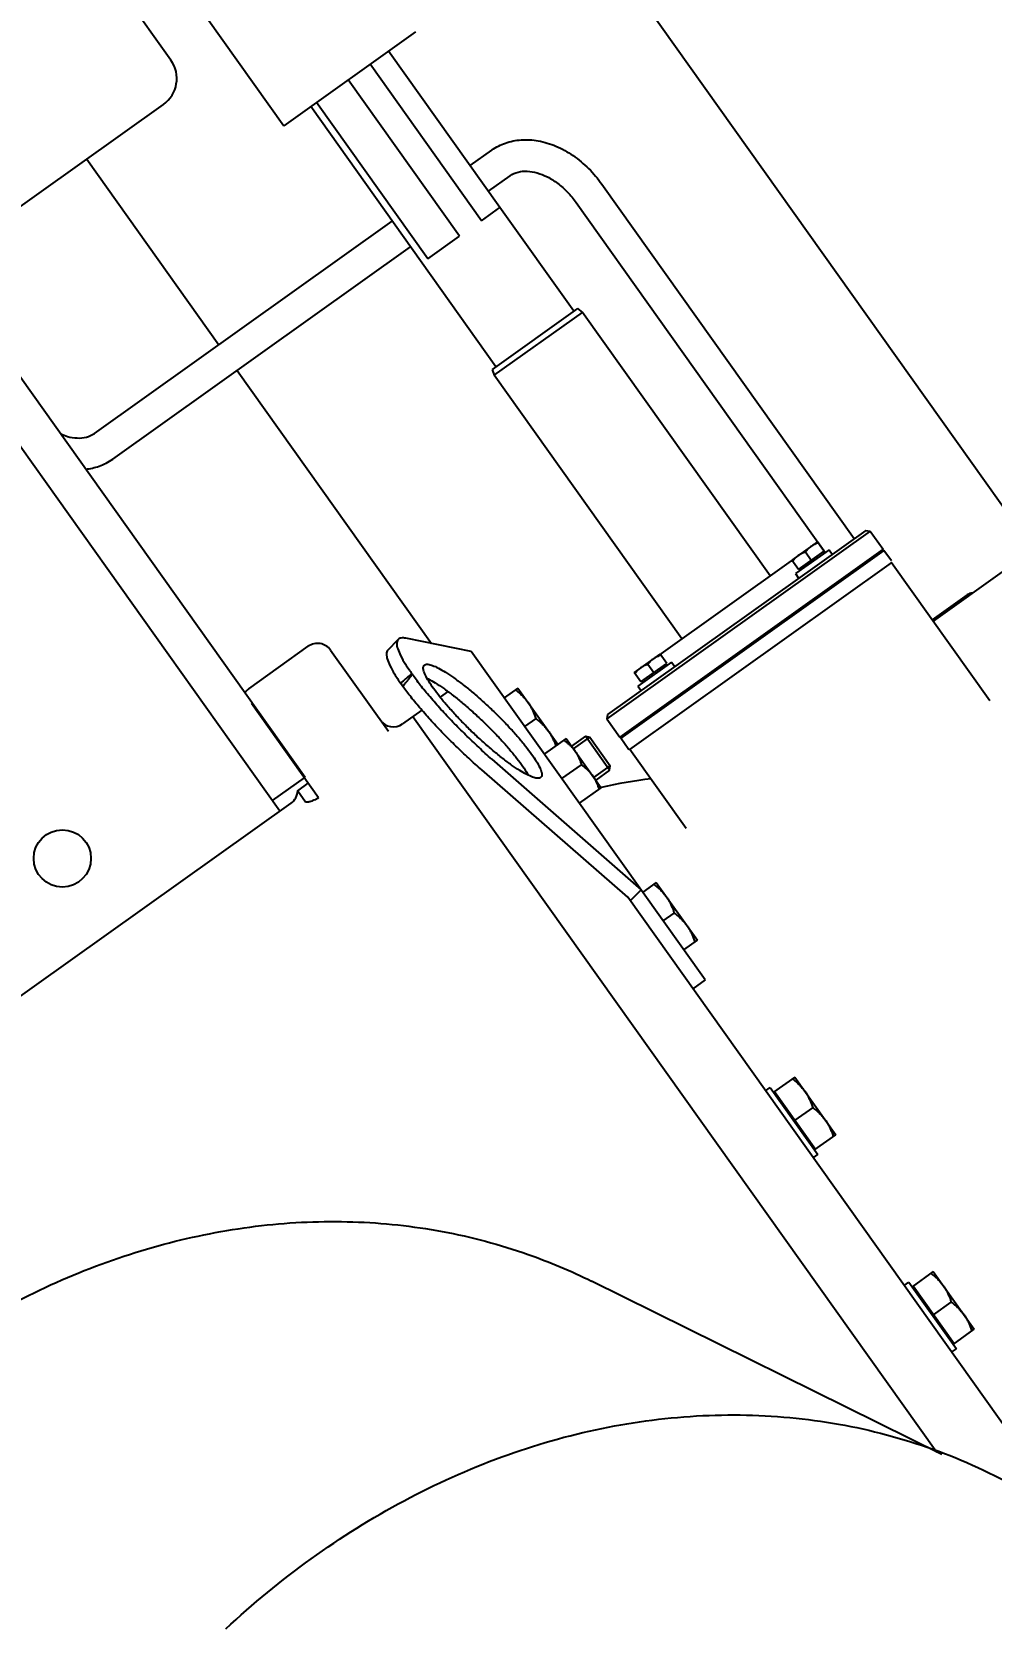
# Model space of a CAD drawing. Header units: feet. Extents: x 2321988 to 2329858, y 6722724 to 6730499.
# Drawn here: x 2326124.556 to 2326125.544, y 6726915.127 to 6726916.772 of the extents above; entities that cross this region are included whole.
import ezdxf

# ---------------------------------------------------------------- set-up
doc = ezdxf.new("R2010")
doc.units = ezdxf.units.FT
doc.header["$MEASUREMENT"] = 0
doc.header["$PDSIZE"] = 5
doc.linetypes.add('Midpoint Site Plan$0$HIDDEN', pattern=[0.375, 0.25, -0.125])
doc.layers.add('BESS Dimensions', color=3, linetype='Continuous')
doc.layers.add('C-BESS-EQUIPMENT', color=255, linetype='Continuous')
doc.styles.add('TG_DIMS', font='arial.ttf')
doc.dimstyles.new('TG-PROPOSED-ANNO', dxfattribs={"dimtxt": 0.1, "dimasz": 0.1, "dimexe": 0.05, "dimexo": 0.05, "dimgap": 0.02, "dimtad": 0, "dimtih": 1, "dimtoh": 1, "dimdsep": 46, "dimtxsty": 'TG_DIMS', "dimcen": 0, "dimclrd": 256, "dimclre": 256, "dimclrt": 256, "dimaunit": 1, "dimadec": 6, "dimazin": 2, "dimtfac": 1, "dimtofl": 0, "dimtmove": 1, "dimatfit": 3, "dimfxl": 1, "dimtolj": 1, "dimtzin": 0, "dimarcsym": 0})

# ---------------------------------------------------------------- blocks, each defined once
blk = doc.blocks.new('Midpoint Site Plan$0$141KV BREAKER')
at = {"linetype": 'Continuous'}
for p, q in [((-19.337, -19.146), (-19.337, -29.7)), ((-30.565, -31.582), (-26.305, -29.299)), ((-19.337, -29.53), (-11.116, -29.53)), ((-19.176, -30.015), (-19.176, -29.53)), ((-19.259, -29.857), (-19.426, -29.857)), ((-19.259, -29.857), (-19.259, -30.015)), ((-19.48, -30.015), (-18.048, -30.015)), ((-10.835, -30.03), (-19.176, -30.03)), ((-17.881, -30.094), (-17.881, -30.999)), ((-11.387, -30.03), (-11.387, -33.425)), ((-14.593, -30.372), (-14.593, -34.895)), ((-14.203, -30.372), (-14.203, -34.895)), ((-18.078, -31.196), (-19.311, -31.196)), ((-19.337, -31.55), (-30.505, -31.55)), ((-19.337, -31.685), (-19.337, -31.392)), ((-18.963, -31.664), (-18.917, -31.664)), ((-18.491, -31.773), (-18.456, -31.954)), ((-22.7, -32.416), (-20.371, -31.859)), ((-19.337, -32.08), (-19.337, -31.962)), ((-20.337, -32.039), (-22.72, -32.605)), ((-19.102, -32.605), (-18.5, -32.039)), ((-14.593, -32.262), (-18.737, -32.262)), ((-11.387, -32.262), (-14.203, -32.262)), ((-32.197, -32.416), (-22.7, -32.416)), ((-29.606, -32.416), (-29.606, -32.487)), ((-28.591, -32.487), (-29.606, -32.487)), ((-29.536, -32.487), (-29.536, -32.81)), ((-28.661, -32.503), (-29.536, -32.503)), ((-29.098, -32.503), (-29.098, -32.771)), ((-28.661, -32.81), (-28.661, -32.487)), ((-28.591, -32.416), (-28.591, -32.487)), ((-26.654, -32.416), (-26.654, -32.487)), ((-25.639, -32.487), (-26.654, -32.487)), ((-26.584, -32.487), (-26.584, -32.81)), ((-25.709, -32.503), (-26.584, -32.503)), ((-26.146, -32.503), (-26.146, -32.771)), ((-25.709, -32.81), (-25.709, -32.487)), ((-25.639, -32.416), (-25.639, -32.487)), ((-24.089, -32.605), (-24.089, -32.416)), ((-22.756, -32.416), (-22.72, -32.605)), ((-24.089, -32.605), (-19.102, -32.605)), ((-23.632, -32.605), (-23.632, -32.81)), ((-23.194, -32.605), (-23.194, -32.771)), ((-22.757, -32.81), (-22.757, -32.605)), ((-21.408, -32.605), (-21.408, -32.935)), ((-21.033, -32.605), (-21.033, -32.901)), ((-20.659, -32.935), (-20.659, -32.605)), ((-20.243, -32.605), (-20.243, -32.771)), ((-19.805, -32.81), (-19.805, -32.605)), ((-28.661, -32.81), (-29.536, -32.81)), ((-25.709, -32.81), (-26.584, -32.81)), ((-22.757, -32.81), (-23.632, -32.81)), ((-20.659, -32.935), (-21.408, -32.935)), ((-21.291, -33.145), (-21.291, -32.935)), ((-20.776, -33.145), (-20.776, -32.935)), ((-19.805, -32.81), (-20.659, -32.81)), ((-21.291, -33.145), (-20.776, -33.145)), ((-21.291, -33.145), (-21.252, -33.183)), ((-20.776, -33.145), (-20.815, -33.183)), ((-20.815, -33.183), (-21.252, -33.183)), ((-22.425, -33.498), (-21.227, -33.498)), ((-21.227, -33.498), (-21.227, -37.473)), ((-21.207, -33.486), (-21.049, -33.486)), ((-21.049, -37.485), (-21.049, -33.486)), ((-21.049, -33.486), (-21.03, -33.506)), ((-21.03, -37.485), (-21.03, -33.486)), ((-20.754, -33.486), (-21.03, -33.486)), ((-20.754, -37.485), (-20.754, -33.486)), ((-20.715, -33.526), (-20.754, -33.486)), ((-20.715, -37.446), (-20.715, -33.526)), ((-10.993, -33.819), (-8.541, -33.819)), ((-20.646, -34.033), (-20.715, -34.033)), ((-20.646, -34.545), (-20.646, -34.033)), ((-20.626, -34.114), (-20.646, -34.114)), ((-20.626, -34.092), (-20.626, -34.486)), ((-20.626, -34.092), (-20.484, -34.092)), ((-20.483, -34.094), (-20.484, -34.092)), ((-20.483, -34.484), (-20.483, -34.094)), ((-20.626, -34.289), (-20.501, -34.289)), ((-20.646, -34.545), (-20.715, -34.545)), ((-20.626, -34.464), (-20.646, -34.464)), ((-20.626, -34.486), (-20.484, -34.486)), ((-20.487, -34.494), (-20.495, -34.486)), ((-20.487, -36.478), (-20.487, -34.494)), ((-20.483, -34.484), (-20.484, -34.486)), ((-12.465, -36.485), (-12.465, -34.486)), ((-8.923, -34.486), (-12.465, -34.486)), ((-20.487, -34.817), (-16.486, -34.817)), ((-16.486, -34.817), (-16.486, -36.155)), ((-16.413, -34.836), (-16.486, -34.817)), ((-16.413, -36.135), (-16.413, -34.836)), ((-16.413, -34.895), (-12.465, -34.895)), ((-14.839, -34.983), (-14.839, -35.464)), ((-14.839, -34.983), (-12.465, -34.983)), ((-14.839, -35.464), (-12.465, -35.464)), ((-14.839, -35.796), (-12.465, -35.796)), ((-14.839, -35.796), (-14.839, -36.076)), ((-16.413, -36.076), (-14.839, -36.076)), ((-14.839, -36.076), (-12.465, -36.076)), ((-14.593, -36.076), (-14.593, -36.405)), ((-14.203, -36.076), (-14.203, -36.405)), ((-20.487, -36.155), (-16.486, -36.155)), ((-16.413, -36.135), (-16.486, -36.155)), ((-20.646, -36.427), (-20.715, -36.427)), ((-20.646, -36.938), (-20.646, -36.427)), ((-20.626, -36.507), (-20.646, -36.507)), ((-20.626, -36.486), (-20.626, -36.879)), ((-20.626, -36.486), (-20.484, -36.486)), ((-20.487, -36.478), (-20.495, -36.486)), ((-20.483, -36.488), (-20.484, -36.486)), ((-20.483, -36.877), (-20.483, -36.488)), ((-20.626, -36.682), (-20.501, -36.682)), ((-20.626, -36.858), (-20.646, -36.858)), ((-15.335, -36.881), (-20.646, -36.881)), ((-20.626, -36.879), (-20.484, -36.879)), ((-20.483, -36.877), (-20.484, -36.879)), ((-20.646, -36.938), (-20.715, -36.938)), ((-15.335, -37.271), (-20.715, -37.271)), ((-23.321, -37.473), (-21.227, -37.473)), ((-22.112, -38.556), (-22.112, -37.473)), ((-22.092, -38.005), (-22.092, -37.473)), ((-21.207, -37.485), (-21.049, -37.485)), ((-21.049, -37.485), (-21.03, -37.465)), ((-20.754, -37.485), (-21.03, -37.485)), ((-20.715, -37.446), (-20.754, -37.485))]:
    blk.add_line(p, q, dxfattribs=at)
at = {"linetype": 'Midpoint Site Plan$0$HIDDEN'}
for p, q in [((-21.252, -32.935), (-21.252, -33.183)), ((-20.815, -32.935), (-20.815, -33.183))]:
    blk.add_line(p, q, dxfattribs=at)
at = {"linetype": 'Continuous'}
blk.add_circle((-18.251, -27), 0.354, dxfattribs=at)
for centre, radius, start, end in [((-19.14, -29.7), 0.197, 180, 233.1301), ((-18.078, -30.094), 0.197, 0, 18.8291), ((-18.078, -30.999), 0.197, 270, 0), ((-19.14, -31.392), 0.197, 90, 180), ((-26.146, -31.01), 5.117, 330.8366, 337.8964), ((-21.207, -33.506), 0.0197, 90, 180), ((-10.993, -33.425), 0.394, 180, 270), ((-21.207, -37.465), 0.0197, 180, 270), ((-22.21, -38.005), 0.118, 326.9916, 0)]:
    blk.add_arc(centre, radius, start, end, dxfattribs=at)
for points, start_tangent, end_tangent in [([(-22.378, -20.505), (-22.283, -21.763), (-22.338, -22.999), (-22.541, -24.193), (-22.89, -25.324), (-23.377, -26.372), (-23.995, -27.32), (-24.734, -28.151), (-25.58, -28.851), (-26.306, -29.299)], (0.132788, -0.991144), (-0.881404, -0.472363)), ([(-27.181, -23.121), (-27.087, -24.484), (-27.17, -25.836), (-27.43, -27.133), (-27.862, -28.348), (-28.458, -29.455), (-29.204, -30.434), (-30.086, -31.264), (-31.086, -31.928)], (0.13125, -0.991349), (-0.877104, -0.480301)), ([(-2.531, -26.431), (-3.671, -26.533), (-4.771, -26.836), (-5.796, -27.329), (-6.708, -27.996), (-7.479, -28.814), (-8.081, -29.754), (-8.493, -30.785), (-8.704, -31.872), (-8.704, -32.977), (-8.491, -34.073)], (-1, 0), (0.28344, -0.95899)), ([(-19.48, -30.015), (-19.476, -29.982), (-19.471, -29.952), (-19.465, -29.925), (-19.458, -29.901), (-19.451, -29.883), (-19.442, -29.869), (-19.426, -29.857)], (0.092291, 0.995732), (1, -0.000089)), ([(-14.501, -30.029), (-14.566, -30.183), (-14.593, -30.372)], (-0.487067, -0.873365), (0, -1)), ([(-13.966, -30.028), (-14.039, -30.078), (-14.126, -30.166), (-14.182, -30.264), (-14.203, -30.372)], (-0.854411, -0.519598), (0, -1)), ([(-20.371, -31.859), (-20.16, -31.812), (-19.944, -31.77), (-19.729, -31.733), (-19.519, -31.704), (-19.318, -31.683), (-19.131, -31.669), (-18.963, -31.664)], (0.972597, 0.232496), (0.99997, 0.007711)), ([(-18.963, -31.664), (-18.959, -31.68), (-18.955, -31.695), (-18.951, -31.709), (-18.947, -31.722), (-18.944, -31.734), (-18.941, -31.745), (-18.938, -31.756), (-18.936, -31.765), (-18.933, -31.774), (-18.931, -31.782), (-18.926, -31.797), (-18.922, -31.809), (-18.919, -31.82), (-18.915, -31.828), (-18.912, -31.836), (-18.905, -31.845)], (0.245539, -0.969387), (1, 0)), ([(-18.917, -31.664), (-18.915, -31.68), (-18.913, -31.695), (-18.912, -31.709), (-18.91, -31.722), (-18.909, -31.734), (-18.908, -31.745), (-18.907, -31.756), (-18.906, -31.765), (-18.905, -31.774), (-18.904, -31.782), (-18.903, -31.797), (-18.902, -31.809), (-18.902, -31.82), (-18.902, -31.828), (-18.905, -31.845)], (0.12736, -0.991857), (-1, -0.000023)), ([(-18.491, -31.773), (-18.491, -31.77), (-18.518, -31.733), (-18.575, -31.704), (-18.662, -31.683), (-18.777, -31.669), (-18.917, -31.664)], (-0.16706, 0.985947), (-0.999968, 0.008035)), ([(-31.086, -31.928), (-32.183, -32.412), (-32.716, -32.572)], (-0.877104, -0.480301), (-0.968061, -0.250714)), ([(-20.868, -32.403), (-20.869, -32.392), (-20.852, -32.358), (-20.808, -32.321), (-20.74, -32.28), (-20.648, -32.238), (-20.535, -32.195), (-20.404, -32.153), (-20.26, -32.113), (-20.105, -32.075), (-19.944, -32.041), (-19.782, -32.012), (-19.623, -31.989), (-19.47, -31.972), (-19.33, -31.961), (-19.204, -31.958)], (-0.220257, 0.975442), (1, 0)), ([(-19.055, -31.967), (-19.068, -31.974), (-19.16, -32.016), (-19.272, -32.059), (-19.403, -32.102), (-19.547, -32.142), (-19.702, -32.18), (-19.863, -32.214), (-20.025, -32.243), (-20.184, -32.267), (-20.337, -32.284), (-20.477, -32.295), (-20.603, -32.298)], (-0.880234, -0.474539), (-1, 0)), ([(-20.337, -32.039), (-20.121, -31.991), (-19.901, -31.949), (-19.682, -31.912), (-19.468, -31.883), (-19.264, -31.862), (-19.075, -31.849), (-18.905, -31.845)], (0.972967, 0.230944), (1, 0)), ([(-19.204, -31.958), (-19.097, -31.961), (-19.011, -31.972), (-18.95, -31.989), (-18.914, -32.012), (-18.905, -32.031)], (1, 0), (0.220257, -0.975442)), ([(-18.456, -31.954), (-18.458, -31.949), (-18.486, -31.912), (-18.547, -31.883), (-18.638, -31.862), (-18.759, -31.849), (-18.905, -31.845)], (-0.159012, 0.987277), (-1, 0)), ([(-18.5, -32.039), (-18.462, -31.991), (-18.456, -31.954)], (0.728979, 0.684537), (-0.159012, 0.987277)), ([(-18.905, -32.031), (-18.904, -32.041), (-18.921, -32.075), (-18.965, -32.113), (-19.034, -32.153), (-19.126, -32.195), (-19.239, -32.238), (-19.369, -32.28), (-19.514, -32.321), (-19.668, -32.358), (-19.829, -32.392), (-19.991, -32.421), (-20.151, -32.444), (-20.303, -32.461), (-20.444, -32.472), (-20.57, -32.475)], (0.220257, -0.975442), (-1, 0)), ([(-20.603, -32.298), (-20.71, -32.295), (-20.755, -32.29)], (-1, 0), (-0.99259, 0.121511)), ([(-20.57, -32.475), (-20.677, -32.472), (-20.762, -32.461), (-20.824, -32.444), (-20.86, -32.421), (-20.868, -32.403)], (-1, 0), (-0.220257, 0.975442)), ([(-29.317, -32.81), (-29.36, -32.808), (-29.403, -32.803), (-29.446, -32.795), (-29.49, -32.785), (-29.536, -32.771)], (-1, 0), (-0.948683, 0.316228)), ([(-29.098, -32.771), (-29.155, -32.788), (-29.21, -32.8), (-29.263, -32.807), (-29.317, -32.81)], (-0.948683, -0.316228), (-1, 0)), ([(-28.88, -32.81), (-28.922, -32.808), (-28.965, -32.803), (-29.009, -32.795), (-29.053, -32.785), (-29.098, -32.771)], (-1, 0), (-0.948683, 0.316228)), ([(-28.661, -32.771), (-28.718, -32.788), (-28.772, -32.8), (-28.826, -32.807), (-28.88, -32.81)], (-0.948683, -0.316228), (-1, 0)), ([(-26.365, -32.81), (-26.408, -32.808), (-26.451, -32.803), (-26.494, -32.795), (-26.538, -32.785), (-26.584, -32.771)], (-1, 0), (-0.948683, 0.316228)), ([(-26.146, -32.771), (-26.203, -32.788), (-26.258, -32.8), (-26.311, -32.807), (-26.365, -32.81)], (-0.948683, -0.316228), (-1, 0)), ([(-25.928, -32.81), (-25.971, -32.808), (-26.013, -32.803), (-26.057, -32.795), (-26.101, -32.785), (-26.146, -32.771)], (-1, 0), (-0.948683, 0.316228)), ([(-25.709, -32.771), (-25.766, -32.788), (-25.82, -32.8), (-25.874, -32.807), (-25.928, -32.81)], (-0.948683, -0.316228), (-1, 0)), ([(-23.413, -32.81), (-23.456, -32.808), (-23.499, -32.803), (-23.542, -32.795), (-23.586, -32.785), (-23.632, -32.771)], (-1, 0), (-0.948683, 0.316228)), ([(-23.194, -32.771), (-23.251, -32.788), (-23.306, -32.8), (-23.36, -32.807), (-23.413, -32.81)], (-0.948683, -0.316228), (-1, 0)), ([(-22.976, -32.81), (-23.019, -32.808), (-23.062, -32.803), (-23.105, -32.795), (-23.149, -32.785), (-23.194, -32.771)], (-1, 0), (-0.948683, 0.316228)), ([(-22.757, -32.771), (-22.814, -32.788), (-22.868, -32.8), (-22.922, -32.807), (-22.976, -32.81)], (-0.948683, -0.316228), (-1, 0)), ([(-20.243, -32.771), (-20.299, -32.788), (-20.354, -32.8), (-20.408, -32.807), (-20.461, -32.81)], (-0.948683, -0.316228), (-1, 0)), ([(-20.024, -32.81), (-20.067, -32.808), (-20.11, -32.803), (-20.153, -32.795), (-20.197, -32.785), (-20.243, -32.771)], (-1, 0), (-0.948683, 0.316228)), ([(-19.805, -32.771), (-19.862, -32.788), (-19.916, -32.8), (-19.97, -32.807), (-20.024, -32.81)], (-0.948683, -0.316228), (-1, 0)), ([(-21.221, -32.935), (-21.258, -32.933), (-21.295, -32.929), (-21.332, -32.922), (-21.369, -32.913), (-21.408, -32.901)], (-1, 0), (-0.948683, 0.316228)), ([(-21.033, -32.901), (-21.073, -32.913), (-21.11, -32.922), (-21.147, -32.929), (-21.184, -32.933), (-21.221, -32.935)], (-0.948683, -0.316228), (-1, 0)), ([(-20.846, -32.935), (-20.883, -32.933), (-20.92, -32.929), (-20.957, -32.922), (-20.994, -32.913), (-21.033, -32.901)], (-1, 0), (-0.948683, 0.316228)), ([(-20.659, -32.901), (-20.698, -32.913), (-20.735, -32.922), (-20.772, -32.929), (-20.809, -32.933), (-20.846, -32.935)], (-0.948683, -0.316228), (-1, 0)), ([(-20.461, -32.81), (-20.504, -32.808), (-20.547, -32.803), (-20.59, -32.795), (-20.634, -32.785), (-20.659, -32.777)], (-1, 0), (-0.955644, 0.294524)), ([(-20.501, -34.289), (-20.494, -34.263), (-20.488, -34.239), (-20.485, -34.215), (-20.484, -34.191), (-20.485, -34.166), (-20.488, -34.142), (-20.494, -34.118), (-20.501, -34.092)], (0.316228, 0.948683), (-0.316228, 0.948683)), ([(-20.501, -34.486), (-20.494, -34.46), (-20.488, -34.436), (-20.485, -34.412), (-20.484, -34.387), (-20.485, -34.363), (-20.488, -34.339), (-20.494, -34.315), (-20.501, -34.289)], (0.316228, 0.948683), (-0.316228, 0.948683)), ([(-20.501, -36.682), (-20.494, -36.657), (-20.488, -36.632), (-20.485, -36.608), (-20.484, -36.584), (-20.485, -36.56), (-20.488, -36.536), (-20.494, -36.511), (-20.501, -36.486)], (0.316228, 0.948683), (-0.316228, 0.948683)), ([(-14.593, -36.405), (-14.613, -36.514), (-14.67, -36.612), (-14.757, -36.699), (-14.872, -36.774), (-15.011, -36.832), (-15.168, -36.868), (-15.335, -36.881)], (0, -1), (-1, 0)), ([(-14.203, -36.41), (-14.23, -36.593), (-14.31, -36.775), (-14.443, -36.941), (-14.624, -37.081), (-14.841, -37.185), (-15.082, -37.249), (-15.335, -37.271)], (-0.007408, -0.999973), (-1, 0)), ([(-14.203, -36.405), (-14.203, -36.41)], (0, -1), (-0.007408, -0.999973)), ([(-20.501, -36.879), (-20.494, -36.854), (-20.488, -36.829), (-20.485, -36.805), (-20.484, -36.781), (-20.485, -36.757), (-20.488, -36.733), (-20.494, -36.708), (-20.501, -36.682)], (0.316228, 0.948683), (-0.316228, 0.948683))]:
    blk.add_spline(points, degree=3, dxfattribs=dict(at, start_tangent=start_tangent, end_tangent=end_tangent))
blk = doc.blocks.new('*D109')
at = {"layer": 'BESS Dimensions', "lineweight": -2, "transparency": 16777216}
for p, q in [((2326125.1693, 6727002.8662), (2326110.2842, 6727023.7584)), ((2326105.0412, 6727013.8836), (2326040.7778, 6726968.0974)), ((2325956.6732, 6726908.1749), (2326020.9365, 6726953.961)), ((2325960.5127, 6726885.5523), (2325945.6276, 6726906.4444))]:
    blk.add_line(p, q, dxfattribs=at)
at = {"layer": 'BESS Dimensions', "transparency": 16777216}
for points in [[(2326104.0741, 6727015.241), (2326106.0083, 6727012.5262), (2326113.1855, 6727019.6862)], [(2325955.7061, 6726909.5323), (2325957.6403, 6726906.8175), (2325948.5289, 6726902.3723)]]:
    blk.add_solid(points, dxfattribs=at)
at = {"layer": 'Defpoints', "color": 0, "transparency": 16777216}
for p in [(2326128.0706, 6726998.7941), (2325948.5289, 6726902.3723), (2325963.414, 6726881.4801)]:
    blk.add_point(p, dxfattribs=at)
at = {"layer": 'BESS Dimensions', "transparency": 16777216, "insert": (2326030.8572, 6726961.0292), "char_height": 10, "attachment_point": 5, "style": 'TG_DIMS'}
blk.add_mtext("\\A1;202.17'", dxfattribs=at)

msp = doc.modelspace()

# ---------------------------------------------------------------- linework, layer by layer
at = {"layer": 'C-BESS-EQUIPMENT'}
msp.add_lwpolyline([(2326117.3394, 6726916.6146), (2326122.6332, 6726920.3863), (2326126.4049, 6726915.0925), (2326121.1111, 6726911.3208)], close=True, dxfattribs=at)

# ---------------------------------------------------------------- block references
at = {"layer": 'C-BESS-EQUIPMENT', "xscale": 0.08333333333333331, "yscale": 0.08333333333333331, "zscale": 0.08333333333333331, "rotation": 125.4687976106775}
msp.add_blockref('Midpoint Site Plan$0$141KV BREAKER', (2326121.8721, 6726915.8536), dxfattribs=at)

# ---------------------------------------------------------------- dimensions: what is measured, and where the dimension line sits
at = {"layer": 'BESS Dimensions'}
dim = msp.add_aligned_dim(p1=(2326128.0706, 6726998.7941), p2=(2325963.414, 6726881.4801), distance=-25.6525, dimstyle='TG-PROPOSED-ANNO', override={"dimscale": 50, "dimpost": "'"}, dxfattribs=at)
dim.commit()
dim.dimension.update_dxf_attribs({"geometry": '*D109', "text_midpoint": (2326030.8572, 6726961.0292)})

doc.saveas('drawing.dxf')
